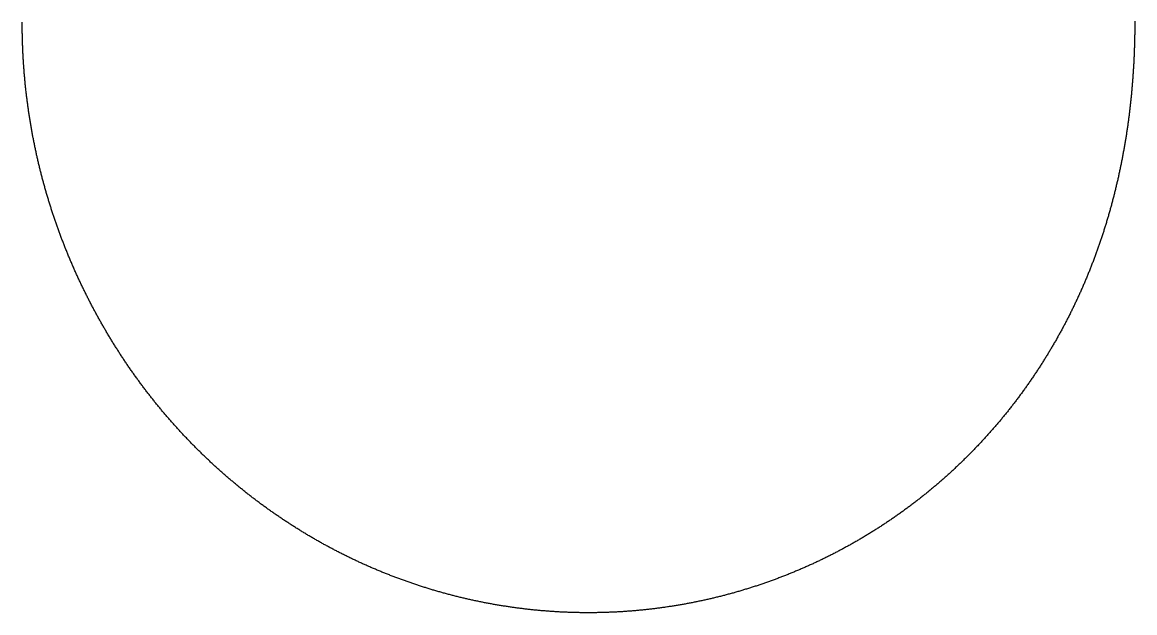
# Model space of a CAD drawing. Header units: metres. Extents: x -296 to 247, y -287 to 288.
# Drawn here: x -296 to 247, y -287 to 0 of the extents above; entities that cross this region are included whole.
import ezdxf

# ---------------------------------------------------------------- set-up
doc = ezdxf.new("R2010")
doc.units = ezdxf.units.M

msp = doc.modelspace()

# ---------------------------------------------------------------- linework, layer by layer
msp.add_lwpolyline([(246.76, 0.93), (246.76, 0.44), (246.76, 0), (246.76, 0), (246.76, -0.05), (246.76, -0.54), (246.76, -1.03), (246.76, -1.52), (246.76, -1.52), (246.76, -2.01), (246.76, -2.5), (246.75, -2.99), (246.75, -3.48), (246.74, -3.97), (246.74, -4.45), (246.73, -4.94), (246.73, -5.43), (246.72, -5.92), (246.71, -6.41), (246.7, -6.9), (246.69, -7.39), (246.68, -7.88), (246.67, -8.37), (246.66, -8.86), (246.65, -9.35), (246.64, -9.84), (246.62, -10.33), (246.61, -10.82), (246.59, -11.31), (246.58, -11.8), (246.56, -12.29), (246.54, -12.77), (246.53, -13.26), (246.51, -13.75), (246.49, -14.24), (246.47, -14.73), (246.45, -15.22), (246.43, -15.71), (246.41, -16.2), (246.39, -16.69), (246.37, -17.18), (246.34, -17.67), (246.32, -18.15), (246.29, -18.64), (246.27, -19.13), (246.24, -19.62), (246.22, -20.11), (246.19, -20.6), (246.16, -21.09), (246.13, -21.58), (246.1, -22.07), (246.07, -22.55), (246.04, -23.04), (246.01, -23.53), (245.98, -24.02), (245.95, -24.51), (245.91, -25), (245.88, -25.48), (245.84, -25.97), (245.81, -26.46), (245.77, -26.95), (245.74, -27.44), (245.7, -27.93), (245.66, -28.41), (245.62, -28.9), (245.58, -29.39), (245.54, -29.88), (245.5, -30.37), (245.46, -30.85), (245.42, -31.34), (245.38, -31.83), (245.33, -32.32), (245.29, -32.8), (245.24, -33.29), (245.2, -33.78), (245.15, -34.27), (245.11, -34.75), (245.06, -35.24), (245.01, -35.73), (244.96, -36.22), (244.91, -36.7), (244.86, -37.19), (244.81, -37.68), (244.76, -38.16), (244.71, -38.65), (244.65, -39.14), (244.6, -39.62), (244.54, -40.11), (244.49, -40.6), (244.43, -41.08), (244.38, -41.57), (244.32, -42.05), (244.26, -42.54), (244.2, -43.03), (244.14, -43.51), (244.08, -44), (244.02, -44.48), (243.96, -44.97), (243.9, -45.46), (243.84, -45.94), (243.77, -46.43), (243.71, -46.91), (243.64, -47.4), (243.58, -47.88), (243.51, -48.37), (243.44, -48.85), (243.38, -49.34), (243.31, -49.82), (243.24, -50.31), (243.17, -50.79), (243.1, -51.28), (243.03, -51.76), (242.96, -52.24), (242.88, -52.73), (242.81, -53.21), (242.73, -53.7), (242.66, -54.18), (242.58, -54.66), (242.51, -55.15), (242.43, -55.63), (242.35, -56.11), (242.27, -56.6), (242.2, -57.08), (242.12, -57.56), (242.03, -58.05), (241.95, -58.53), (241.87, -59.01), (241.79, -59.49), (241.71, -59.98), (241.62, -60.46), (241.54, -60.94), (241.45, -61.42), (241.36, -61.9), (241.28, -62.39), (241.19, -62.87), (241.1, -63.35), (241.01, -63.83), (240.92, -64.31), (240.83, -64.79), (240.74, -65.27), (240.65, -65.75), (240.55, -66.24), (240.46, -66.72), (240.37, -67.2), (240.27, -67.68), (240.17, -68.16), (240.08, -68.64), (239.98, -69.12), (239.88, -69.6), (239.78, -70.08), (239.68, -70.55), (239.58, -71.03), (239.48, -71.51), (239.38, -71.99), (239.28, -72.47), (239.18, -72.95), (239.07, -73.43), (238.97, -73.91), (238.86, -74.38), (238.76, -74.86), (238.65, -75.34), (238.54, -75.82), (238.43, -76.29), (238.32, -76.77), (238.21, -77.25), (238.1, -77.73), (237.99, -78.2), (237.88, -78.68), (237.77, -79.15), (237.65, -79.63), (237.54, -80.11), (237.42, -80.58), (237.31, -81.06), (237.19, -81.53), (237.07, -82.01), (236.96, -82.48), (236.84, -82.96), (236.72, -83.43), (236.6, -83.91), (236.48, -84.38), (236.35, -84.86), (236.23, -85.33), (236.11, -85.8), (235.98, -86.28), (235.86, -86.75), (235.73, -87.22), (235.61, -87.7), (235.48, -88.17), (235.35, -88.64), (235.22, -89.12), (235.09, -89.59), (234.96, -90.06), (234.83, -90.53), (234.7, -91), (234.57, -91.47), (234.43, -91.94), (234.3, -92.42), (234.16, -92.89), (234.03, -93.36), (233.89, -93.83), (233.75, -94.3), (233.62, -94.77), (233.48, -95.24), (233.34, -95.7), (233.2, -96.17), (233.06, -96.64), (232.91, -97.11), (232.77, -97.58), (232.63, -98.05), (232.48, -98.52), (232.34, -98.98), (232.19, -99.45), (232.05, -99.92), (231.9, -100.38), (231.75, -100.85), (231.6, -101.32), (231.45, -101.78), (231.3, -102.25), (231.15, -102.71), (231, -103.18), (230.85, -103.65), (230.69, -104.11), (230.54, -104.57), (230.38, -105.04), (230.23, -105.5), (230.07, -105.97), (229.91, -106.43), (229.75, -106.89), (229.6, -107.36), (229.44, -107.82), (229.28, -108.28), (229.11, -108.74), (228.95, -109.21), (228.79, -109.67), (228.62, -110.13), (228.46, -110.59), (228.29, -111.05), (228.13, -111.51), (227.96, -111.97), (227.79, -112.43), (227.63, -112.89), (227.46, -113.35), (227.29, -113.81), (227.12, -114.27), (226.94, -114.73), (226.77, -115.18), (226.6, -115.64), (226.42, -116.1), (226.25, -116.56), (226.07, -117.01), (225.9, -117.47), (225.72, -117.93), (225.54, -118.38), (225.36, -118.84), (225.18, -119.29), (225, -119.75), (224.82, -120.2), (224.64, -120.66), (224.46, -121.11), (224.27, -121.57), (224.09, -122.02), (223.9, -122.47), (223.72, -122.93), (223.53, -123.38), (223.34, -123.83), (223.15, -124.28), (222.97, -124.73), (222.78, -125.19), (222.59, -125.64), (222.39, -126.09), (222.2, -126.54), (222.01, -126.99), (221.81, -127.44), (221.62, -127.89), (221.42, -128.33), (221.23, -128.78), (221.03, -129.23), (220.83, -129.68), (220.63, -130.13), (220.44, -130.57), (220.24, -131.02), (220.03, -131.47), (219.83, -131.91), (219.63, -132.36), (219.43, -132.8), (219.22, -133.25), (219.02, -133.69), (218.81, -134.14), (218.61, -134.58), (218.4, -135.03), (218.19, -135.47), (217.98, -135.91), (217.77, -136.35), (217.56, -136.8), (217.35, -137.24), (217.14, -137.68), (216.93, -138.12), (216.71, -138.56), (216.5, -139), (216.28, -139.44), (216.07, -139.88), (215.85, -140.32), (215.63, -140.76), (215.42, -141.2), (215.2, -141.63), (214.98, -142.07), (214.76, -142.51), (214.53, -142.94), (214.31, -143.38), (214.09, -143.82), (213.87, -144.25), (213.64, -144.69), (213.42, -145.12), (213.19, -145.56), (212.96, -145.99), (212.74, -146.42), (212.51, -146.86), (212.28, -147.29), (212.05, -147.72), (211.82, -148.15), (211.59, -148.58), (211.35, -149.02), (211.12, -149.45), (210.89, -149.88), (210.65, -150.31), (210.42, -150.74), (210.18, -151.16), (209.95, -151.59), (209.71, -152.02), (209.47, -152.45), (209.23, -152.88), (208.99, -153.3), (208.75, -153.73), (208.51, -154.15), (208.27, -154.58), (208.02, -155), (207.78, -155.43), (207.53, -155.85), (207.29, -156.28), (207.04, -156.7), (206.8, -157.12), (206.55, -157.54), (206.3, -157.97), (206.05, -158.39), (205.8, -158.81), (205.55, -159.23), (205.3, -159.65), (205.05, -160.07), (204.79, -160.49), (204.54, -160.91), (204.29, -161.33), (204.03, -161.74), (203.77, -162.16), (203.52, -162.58), (203.26, -162.99), (203, -163.41), (202.74, -163.83), (202.48, -164.24), (202.22, -164.65), (201.96, -165.07), (201.7, -165.48), (201.44, -165.9), (201.17, -166.31), (200.91, -166.72), (200.64, -167.13), (200.38, -167.54), (200.11, -167.95), (199.84, -168.36), (199.58, -168.77), (199.31, -169.18), (199.04, -169.59), (198.77, -170), (198.5, -170.41), (198.23, -170.81), (197.95, -171.22), (197.68, -171.63), (197.41, -172.03), (197.13, -172.44), (196.86, -172.84), (196.58, -173.25), (196.3, -173.65), (196.02, -174.05), (195.75, -174.46), (195.47, -174.86), (195.19, -175.26), (194.91, -175.66), (194.63, -176.06), (194.34, -176.46), (194.06, -176.86), (193.78, -177.26), (193.49, -177.66), (193.21, -178.06), (192.92, -178.45), (192.64, -178.85), (192.35, -179.25), (192.06, -179.64), (191.77, -180.04), (191.48, -180.43), (191.19, -180.83), (190.9, -181.22), (190.61, -181.62), (190.32, -182.01), (190.02, -182.4), (189.73, -182.79), (189.44, -183.18), (189.14, -183.57), (188.84, -183.96), (188.55, -184.35), (188.25, -184.74), (187.95, -185.13), (187.65, -185.52), (187.35, -185.91), (187.05, -186.29), (186.75, -186.68), (186.45, -187.06), (186.15, -187.45), (185.85, -187.83), (185.54, -188.22), (185.24, -188.6), (184.93, -188.98), (184.63, -189.37), (184.32, -189.75), (184.01, -190.13), (183.7, -190.51), (183.4, -190.89), (183.09, -191.27), (182.78, -191.65), (182.46, -192.02), (182.15, -192.4), (181.84, -192.78), (181.53, -193.16), (181.21, -193.53), (180.9, -193.91), (180.58, -194.28), (180.27, -194.66), (179.95, -195.03), (179.64, -195.4), (179.32, -195.77), (179, -196.15), (178.68, -196.52), (178.36, -196.89), (178.04, -197.26), (177.72, -197.63), (177.4, -198), (177.07, -198.36), (176.75, -198.73), (176.43, -199.1), (176.1, -199.46), (175.78, -199.83), (175.45, -200.2), (175.12, -200.56), (174.8, -200.92), (174.47, -201.29), (174.14, -201.65), (173.81, -202.01), (173.48, -202.37), (173.15, -202.73), (172.82, -203.09), (172.48, -203.45), (172.15, -203.81), (171.82, -204.17), (171.48, -204.53), (171.15, -204.89), (170.81, -205.24), (170.48, -205.6), (170.14, -205.95), (169.8, -206.31), (169.47, -206.66), (169.13, -207.02), (168.79, -207.37), (168.45, -207.72), (168.11, -208.07), (167.76, -208.42), (167.42, -208.77), (167.08, -209.12), (166.74, -209.47), (166.39, -209.82), (166.05, -210.17), (165.7, -210.52), (165.36, -210.86), (165.01, -211.21), (164.66, -211.55), (164.31, -211.9), (163.97, -212.24), (163.62, -212.58), (163.27, -212.93), (162.92, -213.27), (162.57, -213.61), (162.21, -213.95), (161.86, -214.29), (161.51, -214.63), (161.15, -214.97), (160.8, -215.3), (160.45, -215.64), (160.09, -215.98), (159.73, -216.31), (159.38, -216.65), (159.02, -216.98), (158.66, -217.32), (158.3, -217.65), (157.94, -217.98), (157.58, -218.32), (157.22, -218.65), (156.86, -218.98), (156.5, -219.31), (156.14, -219.64), (155.77, -219.96), (155.41, -220.29), (155.05, -220.62), (154.68, -220.95), (154.32, -221.27), (153.95, -221.6), (153.58, -221.92), (153.22, -222.24), (152.85, -222.57), (152.48, -222.89), (152.11, -223.21), (151.74, -223.53), (151.37, -223.85), (151, -224.17), (150.63, -224.49), (150.26, -224.81), (149.88, -225.13), (149.51, -225.44), (149.14, -225.76), (148.76, -226.07), (148.39, -226.39), (148.01, -226.7), (147.64, -227.02), (147.26, -227.33), (146.88, -227.64), (146.5, -227.95), (146.12, -228.26), (145.75, -228.57), (145.37, -228.88), (144.99, -229.19), (144.6, -229.5), (144.22, -229.8), (143.84, -230.11), (143.46, -230.42), (143.07, -230.72), (142.69, -231.02), (142.31, -231.33), (141.92, -231.63), (141.54, -231.93), (141.15, -232.23), (140.76, -232.53), (140.38, -232.83), (139.99, -233.13), (139.6, -233.43), (139.21, -233.73), (138.82, -234.02), (138.43, -234.32), (138.04, -234.62), (137.65, -234.91), (137.26, -235.2), (136.87, -235.5), (136.48, -235.79), (136.08, -236.08), (135.69, -236.37), (135.29, -236.66), (134.9, -236.95), (134.5, -237.24), (134.11, -237.53), (133.71, -237.81), (133.31, -238.1), (132.92, -238.39), (132.52, -238.67), (132.12, -238.96), (131.72, -239.24), (131.32, -239.52), (130.92, -239.8), (130.52, -240.09), (130.12, -240.37), (129.72, -240.65), (129.31, -240.92), (128.91, -241.2), (128.51, -241.48), (128.1, -241.76), (127.7, -242.03), (127.3, -242.31), (126.89, -242.58), (126.48, -242.86), (126.08, -243.13), (125.67, -243.4), (125.26, -243.67), (124.85, -243.94), (124.45, -244.21), (124.04, -244.48), (123.63, -244.75), (123.22, -245.02), (122.81, -245.28), (122.4, -245.55), (121.99, -245.81), (121.57, -246.08), (121.16, -246.34), (120.75, -246.61), (120.33, -246.87), (119.92, -247.13), (119.51, -247.39), (119.09, -247.65), (118.68, -247.91), (118.26, -248.17), (117.84, -248.42), (117.43, -248.68), (117.01, -248.94), (116.59, -249.19), (116.17, -249.45), (115.75, -249.7), (115.33, -249.95), (114.91, -250.2), (114.49, -250.46), (114.07, -250.71), (113.65, -250.96), (113.23, -251.2), (112.81, -251.45), (112.39, -251.7), (111.96, -251.95), (111.54, -252.19), (111.12, -252.44), (110.69, -252.68), (110.27, -252.92), (109.84, -253.17), (109.42, -253.41), (108.99, -253.65), (108.56, -253.89), (108.14, -254.13), (107.71, -254.37), (107.28, -254.6), (106.85, -254.84), (106.42, -255.08), (105.99, -255.31), (105.56, -255.55), (105.13, -255.78), (104.7, -256.01), (104.27, -256.25), (103.84, -256.48), (103.41, -256.71), (102.98, -256.94), (102.54, -257.17), (102.11, -257.39), (101.68, -257.62), (101.24, -257.85), (100.81, -258.07), (100.37, -258.3), (99.94, -258.52), (99.5, -258.75), (99.07, -258.97), (98.63, -259.19), (98.19, -259.41), (97.76, -259.63), (97.32, -259.85), (96.88, -260.07), (96.44, -260.28), (96, -260.5), (95.56, -260.72), (95.12, -260.93), (94.68, -261.15), (94.24, -261.36), (93.8, -261.57), (93.36, -261.78), (92.92, -261.99), (92.47, -262.2), (92.03, -262.41), (91.59, -262.62), (91.15, -262.83), (90.7, -263.03), (90.26, -263.24), (89.81, -263.45), (89.37, -263.65), (88.92, -263.85), (88.48, -264.06), (88.03, -264.26), (87.58, -264.46), (87.14, -264.66), (86.69, -264.86), (86.24, -265.05), (85.79, -265.25), (85.35, -265.45), (84.9, -265.64), (84.45, -265.84), (84, -266.03), (83.55, -266.23), (83.1, -266.42), (82.65, -266.61), (82.2, -266.8), (81.75, -266.99), (81.29, -267.18), (80.84, -267.37), (80.39, -267.55), (79.94, -267.74), (79.48, -267.93), (79.03, -268.11), (78.58, -268.29), (78.12, -268.48), (77.67, -268.66), (77.21, -268.84), (76.76, -269.02), (76.3, -269.2), (75.85, -269.38), (75.39, -269.56), (74.93, -269.73), (74.48, -269.91), (74.02, -270.09), (73.56, -270.26), (73.11, -270.43), (72.65, -270.61), (72.19, -270.78), (71.73, -270.95), (71.27, -271.12), (70.81, -271.29), (70.35, -271.46), (69.89, -271.62), (69.43, -271.79), (68.97, -271.96), (68.51, -272.12), (68.05, -272.29), (67.59, -272.45), (67.13, -272.61), (66.66, -272.77), (66.2, -272.93), (65.74, -273.09), (65.28, -273.25), (64.81, -273.41), (64.35, -273.57), (63.89, -273.72), (63.42, -273.88), (62.96, -274.03), (62.49, -274.19), (62.03, -274.34), (61.56, -274.49), (61.1, -274.64), (60.63, -274.79), (60.16, -274.94), (59.7, -275.09), (59.23, -275.24), (58.76, -275.39), (58.3, -275.53), (57.83, -275.68), (57.36, -275.82), (56.89, -275.96), (56.42, -276.11), (55.96, -276.25), (55.49, -276.39), (55.02, -276.53), (54.55, -276.67), (54.08, -276.81), (53.61, -276.94), (53.14, -277.08), (52.67, -277.21), (52.2, -277.35), (51.73, -277.48), (51.25, -277.62), (50.78, -277.75), (50.31, -277.88), (49.84, -278.01), (49.37, -278.14), (48.89, -278.26), (48.42, -278.39), (47.95, -278.52), (47.48, -278.64), (47, -278.77), (46.53, -278.89), (46.05, -279.02), (45.58, -279.14), (45.11, -279.26), (44.63, -279.38), (44.16, -279.5), (43.68, -279.62), (43.21, -279.73), (42.73, -279.85), (42.26, -279.97), (41.78, -280.08), (41.3, -280.2), (40.83, -280.31), (40.35, -280.42), (39.87, -280.53), (39.4, -280.64), (38.92, -280.75), (38.44, -280.86), (37.97, -280.97), (37.49, -281.08), (37.01, -281.18), (36.53, -281.29), (36.05, -281.39), (35.57, -281.5), (35.1, -281.6), (34.62, -281.7), (34.14, -281.8), (33.66, -281.9), (33.18, -282), (32.7, -282.1), (32.22, -282.19), (31.74, -282.29), (31.26, -282.39), (30.78, -282.48), (30.3, -282.57), (29.82, -282.67), (29.34, -282.76), (28.86, -282.85), (28.37, -282.94), (27.89, -283.03), (27.41, -283.12), (26.93, -283.2), (26.45, -283.29), (25.97, -283.37), (25.48, -283.46), (25, -283.54), (24.52, -283.63), (24.04, -283.71), (23.55, -283.79), (23.07, -283.87), (22.59, -283.95), (22.1, -284.03), (21.62, -284.1), (21.14, -284.18), (20.65, -284.26), (20.17, -284.33), (19.69, -284.4), (19.2, -284.48), (18.72, -284.55), (18.23, -284.62), (17.75, -284.69), (17.26, -284.76), (16.78, -284.83), (16.29, -284.89), (15.81, -284.96), (15.32, -285.03), (14.84, -285.09), (14.35, -285.15), (13.87, -285.22), (13.38, -285.28), (12.9, -285.34), (12.41, -285.4), (11.92, -285.46), (11.44, -285.52), (10.95, -285.58), (10.47, -285.63), (9.98, -285.69), (9.49, -285.74), (9.01, -285.8), (8.52, -285.85), (8.03, -285.9), (7.55, -285.95), (7.06, -286), (6.57, -286.05), (6.09, -286.1), (5.6, -286.15), (5.11, -286.19), (4.62, -286.24), (4.14, -286.29), (3.65, -286.33), (3.16, -286.37), (2.67, -286.41), (2.19, -286.46), (1.7, -286.5), (1.21, -286.53), (0.72, -286.57), (0.23, -286.61), (-0.26, -286.65), (-0.74, -286.68), (-1.23, -286.72), (-1.72, -286.75), (-2.21, -286.78), (-2.7, -286.82), (-3.19, -286.85), (-3.67, -286.88), (-4.16, -286.91), (-4.65, -286.94), (-5.14, -286.96), (-5.63, -286.99), (-6.12, -287.02), (-6.61, -287.04), (-7.1, -287.06), (-7.58, -287.09), (-8.07, -287.11), (-8.56, -287.13), (-9.05, -287.15), (-9.54, -287.17), (-10.03, -287.19), (-10.52, -287.21), (-11.01, -287.22), (-11.5, -287.24), (-11.99, -287.25), (-12.48, -287.27), (-12.97, -287.28), (-13.46, -287.29), (-13.95, -287.3), (-14.43, -287.31), (-14.92, -287.32), (-15.41, -287.33), (-15.9, -287.34), (-16.39, -287.34), (-16.88, -287.35), (-17.37, -287.36), (-17.86, -287.36), (-18.35, -287.36), (-18.84, -287.36), (-19.33, -287.37), (-19.82, -287.37), (-20.31, -287.37), (-20.8, -287.36), (-21.29, -287.36), (-21.78, -287.36), (-22.27, -287.35), (-22.76, -287.35), (-23.25, -287.34), (-23.74, -287.34), (-24.23, -287.33), (-24.71, -287.32), (-25.2, -287.31), (-25.69, -287.3), (-26.18, -287.29), (-26.67, -287.27), (-27.16, -287.26), (-27.65, -287.25), (-28.14, -287.23), (-28.63, -287.22), (-29.12, -287.2), (-29.61, -287.18), (-30.1, -287.16), (-30.59, -287.14), (-31.08, -287.12), (-31.56, -287.1), (-32.05, -287.08), (-32.54, -287.06), (-33.03, -287.03), (-33.52, -287.01), (-34.01, -286.98), (-34.5, -286.95), (-34.99, -286.92), (-35.48, -286.9), (-35.96, -286.87), (-36.45, -286.84), (-36.94, -286.8), (-37.43, -286.77), (-37.92, -286.74), (-38.41, -286.7), (-38.9, -286.67), (-39.38, -286.63), (-39.87, -286.6), (-40.36, -286.56), (-40.85, -286.52), (-41.34, -286.48), (-41.82, -286.44), (-42.31, -286.4), (-42.8, -286.36), (-43.29, -286.31), (-43.77, -286.27), (-44.26, -286.23), (-44.75, -286.18), (-45.24, -286.13), (-45.72, -286.09), (-46.21, -286.04), (-46.7, -285.99), (-47.18, -285.94), (-47.67, -285.89), (-48.16, -285.83), (-48.65, -285.78), (-49.13, -285.73), (-49.62, -285.67), (-50.1, -285.62), (-50.59, -285.56), (-51.08, -285.5), (-51.56, -285.44), (-52.05, -285.38), (-52.53, -285.32), (-53.02, -285.26), (-53.51, -285.2), (-53.99, -285.14), (-54.48, -285.07), (-54.96, -285.01), (-55.45, -284.94), (-55.93, -284.88), (-56.42, -284.81), (-56.9, -284.74), (-57.39, -284.67), (-57.87, -284.6), (-58.36, -284.53), (-58.84, -284.46), (-59.32, -284.39), (-59.81, -284.31), (-60.29, -284.24), (-60.78, -284.16), (-61.26, -284.09), (-61.74, -284.01), (-62.23, -283.93), (-62.71, -283.85), (-63.19, -283.77), (-63.67, -283.69), (-64.16, -283.61), (-64.64, -283.53), (-65.12, -283.45), (-65.6, -283.36), (-66.09, -283.28), (-66.57, -283.19), (-67.05, -283.1), (-67.53, -283.02), (-68.01, -282.93), (-68.49, -282.84), (-68.98, -282.75), (-69.46, -282.66), (-69.94, -282.56), (-70.42, -282.47), (-70.9, -282.38), (-71.38, -282.28), (-71.86, -282.19), (-72.34, -282.09), (-72.82, -281.99), (-73.3, -281.89), (-73.78, -281.79), (-74.26, -281.69), (-74.74, -281.59), (-75.21, -281.49), (-75.69, -281.39), (-76.17, -281.28), (-76.65, -281.18), (-77.13, -281.07), (-77.61, -280.97), (-78.08, -280.86), (-78.56, -280.75), (-79.04, -280.64), (-79.52, -280.53), (-79.99, -280.42), (-80.47, -280.31), (-80.95, -280.2), (-81.42, -280.09), (-81.9, -279.97), (-82.37, -279.86), (-82.85, -279.74), (-83.32, -279.62), (-83.8, -279.51), (-84.28, -279.39), (-84.75, -279.27), (-85.22, -279.15), (-85.7, -279.03), (-86.17, -278.91), (-86.65, -278.78), (-87.12, -278.66), (-87.59, -278.54), (-88.07, -278.41), (-88.54, -278.28), (-89.01, -278.16), (-89.49, -278.03), (-89.96, -277.9), (-90.43, -277.77), (-90.9, -277.64), (-91.37, -277.51), (-91.84, -277.38), (-92.32, -277.24), (-92.79, -277.11), (-93.26, -276.97), (-93.73, -276.84), (-94.2, -276.7), (-94.67, -276.56), (-95.14, -276.43), (-95.61, -276.29), (-96.08, -276.15), (-96.54, -276.01), (-97.01, -275.86), (-97.48, -275.72), (-97.95, -275.58), (-98.42, -275.43), (-98.88, -275.29), (-99.35, -275.14), (-99.82, -274.99), (-100.29, -274.85), (-100.75, -274.7), (-101.22, -274.55), (-101.68, -274.4), (-102.15, -274.25), (-102.62, -274.1), (-103.08, -273.94), (-103.55, -273.79), (-104.01, -273.64), (-104.47, -273.48), (-104.94, -273.32), (-105.4, -273.17), (-105.87, -273.01), (-106.33, -272.85), (-106.79, -272.69), (-107.25, -272.53), (-107.72, -272.37), (-108.18, -272.21), (-108.64, -272.04), (-109.1, -271.88), (-109.56, -271.72), (-110.02, -271.55), (-110.48, -271.38), (-110.94, -271.22), (-111.4, -271.05), (-111.86, -270.88), (-112.32, -270.71), (-112.78, -270.54), (-113.24, -270.37), (-113.7, -270.2), (-114.16, -270.02), (-114.61, -269.85), (-115.07, -269.68), (-115.53, -269.5), (-115.98, -269.32), (-116.44, -269.15), (-116.9, -268.97), (-117.35, -268.79), (-117.81, -268.61), (-118.26, -268.43), (-118.72, -268.25), (-119.17, -268.07), (-119.63, -267.88), (-120.08, -267.7), (-120.53, -267.52), (-120.99, -267.33), (-121.44, -267.14), (-121.89, -266.96), (-122.34, -266.77), (-122.8, -266.58), (-123.25, -266.39), (-123.7, -266.2), (-124.15, -266.01), (-124.6, -265.82), (-125.05, -265.63), (-125.5, -265.43), (-125.95, -265.24), (-126.4, -265.04), (-126.85, -264.85), (-127.29, -264.65), (-127.74, -264.45), (-128.19, -264.25), (-128.64, -264.06), (-129.08, -263.86), (-129.53, -263.65), (-129.98, -263.45), (-130.42, -263.25), (-130.87, -263.05), (-131.31, -262.84), (-131.76, -262.64), (-132.2, -262.43), (-132.65, -262.23), (-133.09, -262.02), (-133.53, -261.81), (-133.97, -261.6), (-134.42, -261.39), (-134.86, -261.18), (-135.3, -260.97), (-135.74, -260.76), (-136.18, -260.55), (-136.62, -260.33), (-137.06, -260.12), (-137.5, -259.9), (-137.94, -259.69), (-138.38, -259.47), (-138.82, -259.25), (-139.26, -259.03), (-139.7, -258.81), (-140.13, -258.59), (-140.57, -258.37), (-141.01, -258.15), (-141.44, -257.93), (-141.88, -257.71), (-142.31, -257.48), (-142.75, -257.26), (-143.18, -257.03), (-143.62, -256.81), (-144.05, -256.58), (-144.49, -256.35), (-144.92, -256.12), (-145.35, -255.89), (-145.78, -255.66), (-146.21, -255.43), (-146.65, -255.2), (-147.08, -254.97), (-147.51, -254.74), (-147.94, -254.5), (-148.37, -254.27), (-148.8, -254.03), (-149.22, -253.79), (-149.65, -253.56), (-150.08, -253.32), (-150.51, -253.08), (-150.93, -252.84), (-151.36, -252.6), (-151.79, -252.36), (-152.21, -252.12), (-152.64, -251.88), (-153.06, -251.63), (-153.49, -251.39), (-153.91, -251.14), (-154.34, -250.9), (-154.76, -250.65), (-155.18, -250.41), (-155.6, -250.16), (-156.03, -249.91), (-156.45, -249.66), (-156.87, -249.41), (-157.29, -249.16), (-157.71, -248.91), (-158.13, -248.66), (-158.55, -248.4), (-158.97, -248.15), (-159.38, -247.89), (-159.8, -247.64), (-160.22, -247.38), (-160.64, -247.13), (-161.05, -246.87), (-161.47, -246.61), (-161.88, -246.35), (-162.3, -246.09), (-162.71, -245.83), (-163.13, -245.57), (-163.54, -245.31), (-163.95, -245.05), (-164.37, -244.78), (-164.78, -244.52), (-165.19, -244.25), (-165.6, -243.99), (-166.01, -243.72), (-166.42, -243.45), (-166.83, -243.19), (-167.24, -242.92), (-167.65, -242.65), (-168.06, -242.38), (-168.47, -242.11), (-168.87, -241.84), (-169.28, -241.56), (-169.69, -241.29), (-170.09, -241.02), (-170.5, -240.74), (-170.9, -240.47), (-171.31, -240.19), (-171.71, -239.91), (-172.11, -239.64), (-172.52, -239.36), (-172.92, -239.08), (-173.32, -238.8), (-173.72, -238.52), (-174.12, -238.24), (-174.52, -237.96), (-174.92, -237.68), (-175.32, -237.39), (-175.72, -237.11), (-176.12, -236.83), (-176.52, -236.54), (-176.92, -236.26), (-177.31, -235.97), (-177.71, -235.68), (-178.11, -235.39), (-178.5, -235.1), (-178.9, -234.82), (-179.29, -234.53), (-179.69, -234.23), (-180.08, -233.94), (-180.47, -233.65), (-180.86, -233.36), (-181.26, -233.06), (-181.65, -232.77), (-182.04, -232.48), (-182.43, -232.18), (-182.82, -231.88), (-183.21, -231.59), (-183.6, -231.29), (-183.98, -230.99), (-184.37, -230.69), (-184.76, -230.39), (-185.14, -230.09), (-185.53, -229.79), (-185.92, -229.49), (-186.3, -229.19), (-186.69, -228.88), (-187.07, -228.58), (-187.45, -228.27), (-187.84, -227.97), (-188.22, -227.66), (-188.6, -227.36), (-188.98, -227.05), (-189.36, -226.74), (-189.74, -226.43), (-190.12, -226.12), (-190.5, -225.81), (-190.88, -225.5), (-191.26, -225.19), (-191.63, -224.88), (-192.01, -224.57), (-192.39, -224.26), (-192.76, -223.94), (-193.14, -223.63), (-193.51, -223.31), (-193.89, -223), (-194.26, -222.68), (-194.63, -222.36), (-195.01, -222.04), (-195.38, -221.73), (-195.75, -221.41), (-196.12, -221.09), (-196.49, -220.77), (-196.86, -220.45), (-197.23, -220.12), (-197.6, -219.8), (-197.96, -219.48), (-198.33, -219.16), (-198.7, -218.83), (-199.06, -218.51), (-199.43, -218.18), (-199.79, -217.85), (-200.16, -217.53), (-200.52, -217.2), (-200.89, -216.87), (-201.25, -216.54), (-201.61, -216.21), (-201.97, -215.88), (-202.33, -215.55), (-202.69, -215.22), (-203.05, -214.89), (-203.41, -214.56), (-203.77, -214.22), (-204.13, -213.89), (-204.49, -213.56), (-204.84, -213.22), (-205.2, -212.88), (-205.56, -212.55), (-205.91, -212.21), (-206.27, -211.87), (-206.62, -211.54), (-206.97, -211.2), (-207.33, -210.86), (-207.68, -210.52), (-208.03, -210.18), (-208.38, -209.84), (-208.73, -209.49), (-209.08, -209.15), (-209.43, -208.81), (-209.78, -208.46), (-210.13, -208.12), (-210.47, -207.77), (-210.82, -207.43), (-211.17, -207.08), (-211.51, -206.74), (-211.86, -206.39), (-212.2, -206.04), (-212.55, -205.69), (-212.89, -205.34), (-213.23, -204.99), (-213.57, -204.64), (-213.91, -204.29), (-214.26, -203.94), (-214.6, -203.59), (-214.93, -203.24), (-215.27, -202.88), (-215.61, -202.53), (-215.95, -202.17), (-216.29, -201.82), (-216.62, -201.46), (-216.96, -201.11), (-217.29, -200.75), (-217.63, -200.39), (-217.96, -200.03), (-218.3, -199.68), (-218.63, -199.32), (-218.96, -198.96), (-219.29, -198.6), (-219.62, -198.24), (-219.95, -197.87), (-220.28, -197.51), (-220.61, -197.15), (-220.94, -196.79), (-221.27, -196.42), (-221.59, -196.06), (-221.92, -195.69), (-222.25, -195.33), (-222.57, -194.96), (-222.9, -194.6), (-223.22, -194.23), (-223.54, -193.86), (-223.87, -193.49), (-224.19, -193.12), (-224.51, -192.75), (-224.83, -192.38), (-225.15, -192.01), (-225.47, -191.64), (-225.79, -191.27), (-226.1, -190.9), (-226.42, -190.53), (-226.74, -190.15), (-227.06, -189.78), (-227.37, -189.4), (-227.69, -189.03), (-228, -188.65), (-228.31, -188.28), (-228.63, -187.9), (-228.94, -187.52), (-229.25, -187.15), (-229.56, -186.77), (-229.87, -186.39), (-230.18, -186.01), (-230.49, -185.63), (-230.8, -185.25), (-231.11, -184.87), (-231.41, -184.49), (-231.72, -184.11), (-232.02, -183.72), (-232.33, -183.34), (-232.63, -182.96), (-232.94, -182.57), (-233.24, -182.19), (-233.54, -181.81), (-233.84, -181.42), (-234.15, -181.03), (-234.45, -180.65), (-234.75, -180.26), (-235.04, -179.87), (-235.34, -179.48), (-235.64, -179.1), (-235.94, -178.71), (-236.23, -178.32), (-236.53, -177.93), (-236.82, -177.54), (-237.12, -177.14), (-237.41, -176.75), (-237.71, -176.36), (-238, -175.97), (-238.29, -175.57), (-238.58, -175.18), (-238.87, -174.79), (-239.16, -174.39), (-239.45, -174), (-239.74, -173.6), (-240.02, -173.2), (-240.31, -172.81), (-240.6, -172.41), (-240.88, -172.01), (-241.17, -171.62), (-241.45, -171.22), (-241.74, -170.82), (-242.02, -170.42), (-242.3, -170.02), (-242.58, -169.62), (-242.86, -169.22), (-243.14, -168.81), (-243.42, -168.41), (-243.7, -168.01), (-243.98, -167.61), (-244.26, -167.2), (-244.53, -166.8), (-244.81, -166.4), (-245.08, -165.99), (-245.36, -165.59), (-245.63, -165.18), (-245.91, -164.77), (-246.18, -164.37), (-246.45, -163.96), (-246.72, -163.55), (-246.99, -163.14), (-247.26, -162.73), (-247.53, -162.33), (-247.8, -161.92), (-248.07, -161.51), (-248.33, -161.1), (-248.6, -160.68), (-248.86, -160.27), (-249.13, -159.86), (-249.39, -159.45), (-249.66, -159.04), (-249.92, -158.62), (-250.18, -158.21), (-250.44, -157.8), (-250.7, -157.38), (-250.96, -156.97), (-251.22, -156.55), (-251.48, -156.14), (-251.74, -155.72), (-252, -155.3), (-252.25, -154.89), (-252.51, -154.47), (-252.76, -154.05), (-253.02, -153.63), (-253.27, -153.21), (-253.52, -152.8), (-253.78, -152.38), (-254.03, -151.96), (-254.28, -151.54), (-254.53, -151.11), (-254.78, -150.69), (-255.03, -150.27), (-255.28, -149.85), (-255.52, -149.43), (-255.77, -149), (-256.02, -148.58), (-256.26, -148.16), (-256.51, -147.73), (-256.75, -147.31), (-256.99, -146.88), (-257.24, -146.46), (-257.48, -146.03), (-257.72, -145.61), (-257.96, -145.18), (-258.2, -144.75), (-258.44, -144.33), (-258.68, -143.9), (-258.92, -143.47), (-259.15, -143.04), (-259.39, -142.61), (-259.62, -142.19), (-259.86, -141.76), (-260.09, -141.33), (-260.33, -140.9), (-260.56, -140.46), (-260.79, -140.03), (-261.02, -139.6), (-261.25, -139.17), (-261.48, -138.74), (-261.71, -138.31), (-261.94, -137.87), (-262.17, -137.44), (-262.39, -137.01), (-262.62, -136.57), (-262.85, -136.14), (-263.07, -135.7), (-263.3, -135.27), (-263.52, -134.83), (-263.74, -134.39), (-263.96, -133.96), (-264.18, -133.52), (-264.4, -133.08), (-264.62, -132.65), (-264.84, -132.21), (-265.06, -131.77), (-265.28, -131.33), (-265.5, -130.89), (-265.71, -130.45), (-265.93, -130.01), (-266.14, -129.57), (-266.36, -129.13), (-266.57, -128.69), (-266.78, -128.25), (-266.99, -127.81), (-267.2, -127.37), (-267.41, -126.93), (-267.62, -126.48), (-267.83, -126.04), (-268.04, -125.6), (-268.25, -125.16), (-268.45, -124.71), (-268.66, -124.27), (-268.87, -123.82), (-269.07, -123.38), (-269.27, -122.93), (-269.48, -122.49), (-269.68, -122.04), (-269.88, -121.6), (-270.08, -121.15), (-270.28, -120.7), (-270.48, -120.26), (-270.68, -119.81), (-270.88, -119.36), (-271.07, -118.91), (-271.27, -118.46), (-271.47, -118.01), (-271.66, -117.57), (-271.86, -117.12), (-272.05, -116.67), (-272.24, -116.22), (-272.43, -115.77), (-272.62, -115.31), (-272.81, -114.86), (-273, -114.41), (-273.19, -113.96), (-273.38, -113.51), (-273.57, -113.06), (-273.75, -112.6), (-273.94, -112.15), (-274.13, -111.7), (-274.31, -111.24), (-274.49, -110.79), (-274.68, -110.34), (-274.86, -109.88), (-275.04, -109.43), (-275.22, -108.97), (-275.4, -108.52), (-275.58, -108.06), (-275.76, -107.61), (-275.94, -107.15), (-276.11, -106.69), (-276.29, -106.24), (-276.46, -105.78), (-276.64, -105.32), (-276.81, -104.86), (-276.98, -104.41), (-277.16, -103.95), (-277.33, -103.49), (-277.5, -103.03), (-277.67, -102.57), (-277.84, -102.11), (-278.01, -101.65), (-278.18, -101.19), (-278.34, -100.73), (-278.51, -100.27), (-278.67, -99.81), (-278.84, -99.35), (-279, -98.89), (-279.17, -98.43), (-279.33, -97.97), (-279.49, -97.5), (-279.65, -97.04), (-279.81, -96.58), (-279.97, -96.12), (-280.13, -95.65), (-280.29, -95.19), (-280.44, -94.72), (-280.6, -94.26), (-280.75, -93.8), (-280.91, -93.33), (-281.06, -92.87), (-281.22, -92.4), (-281.37, -91.94), (-281.52, -91.47), (-281.67, -91.01), (-281.82, -90.54), (-281.97, -90.07), (-282.12, -89.61), (-282.27, -89.14), (-282.41, -88.67), (-282.56, -88.21), (-282.71, -87.74), (-282.85, -87.27), (-283, -86.8), (-283.14, -86.34), (-283.28, -85.87), (-283.42, -85.4), (-283.56, -84.93), (-283.7, -84.46), (-283.84, -83.99), (-283.98, -83.52), (-284.12, -83.05), (-284.26, -82.58), (-284.39, -82.11), (-284.53, -81.64), (-284.66, -81.17), (-284.8, -80.7), (-284.93, -80.23), (-285.06, -79.76), (-285.19, -79.29), (-285.32, -78.81), (-285.45, -78.34), (-285.58, -77.87), (-285.71, -77.4), (-285.84, -76.92), (-285.97, -76.45), (-286.09, -75.98), (-286.22, -75.51), (-286.34, -75.03), (-286.46, -74.56), (-286.59, -74.08), (-286.71, -73.61), (-286.83, -73.14), (-286.95, -72.66), (-287.07, -72.19), (-287.19, -71.71), (-287.31, -71.24), (-287.43, -70.76), (-287.54, -70.29), (-287.66, -69.81), (-287.77, -69.34), (-287.89, -68.86), (-288, -68.38), (-288.11, -67.91), (-288.23, -67.43), (-288.34, -66.95), (-288.45, -66.48), (-288.56, -66), (-288.67, -65.52), (-288.77, -65.04), (-288.88, -64.57), (-288.99, -64.09), (-289.09, -63.61), (-289.2, -63.13), (-289.3, -62.65), (-289.41, -62.18), (-289.51, -61.7), (-289.61, -61.22), (-289.71, -60.74), (-289.81, -60.26), (-289.91, -59.78), (-290.01, -59.3), (-290.11, -58.82), (-290.2, -58.34), (-290.3, -57.86), (-290.39, -57.38), (-290.49, -56.9), (-290.58, -56.42), (-290.67, -55.94), (-290.77, -55.46), (-290.86, -54.98), (-290.95, -54.5), (-291.04, -54.02), (-291.13, -53.53), (-291.22, -53.05), (-291.3, -52.57), (-291.39, -52.09), (-291.48, -51.61), (-291.56, -51.12), (-291.64, -50.64), (-291.73, -50.16), (-291.81, -49.68), (-291.89, -49.19), (-291.97, -48.71), (-292.05, -48.23), (-292.13, -47.75), (-292.21, -47.26), (-292.29, -46.78), (-292.37, -46.3), (-292.44, -45.81), (-292.52, -45.33), (-292.59, -44.84), (-292.67, -44.36), (-292.74, -43.88), (-292.81, -43.39), (-292.88, -42.91), (-292.95, -42.42), (-293.02, -41.94), (-293.09, -41.45), (-293.16, -40.97), (-293.23, -40.48), (-293.29, -40), (-293.36, -39.51), (-293.42, -39.03), (-293.49, -38.54), (-293.55, -38.06), (-293.61, -37.57), (-293.68, -37.09), (-293.74, -36.6), (-293.8, -36.12), (-293.86, -35.63), (-293.92, -35.14), (-293.97, -34.66), (-294.03, -34.17), (-294.09, -33.69), (-294.14, -33.2), (-294.2, -32.71), (-294.25, -32.23), (-294.3, -31.74), (-294.35, -31.25), (-294.41, -30.77), (-294.46, -30.28), (-294.51, -29.79), (-294.55, -29.3), (-294.6, -28.82), (-294.65, -28.33), (-294.7, -27.84), (-294.74, -27.36), (-294.79, -26.87), (-294.83, -26.38), (-294.87, -25.89), (-294.92, -25.4), (-294.96, -24.92), (-295, -24.43), (-295.04, -23.94), (-295.08, -23.45), (-295.12, -22.97), (-295.15, -22.48), (-295.19, -21.99), (-295.23, -21.5), (-295.26, -21.01), (-295.3, -20.52), (-295.33, -20.04), (-295.36, -19.55), (-295.39, -19.06), (-295.43, -18.57), (-295.46, -18.08), (-295.49, -17.59), (-295.51, -17.1), (-295.54, -16.62), (-295.57, -16.13), (-295.6, -15.64), (-295.62, -15.15), (-295.65, -14.66), (-295.67, -14.17), (-295.69, -13.68), (-295.72, -13.19), (-295.74, -12.7), (-295.76, -12.21), (-295.78, -11.73), (-295.8, -11.24), (-295.81, -10.75), (-295.83, -10.26), (-295.85, -9.77), (-295.86, -9.28), (-295.88, -8.79), (-295.89, -8.3), (-295.91, -7.81), (-295.92, -7.32), (-295.93, -6.83), (-295.94, -6.34), (-295.95, -5.85), (-295.96, -5.36), (-295.97, -4.87), (-295.98, -4.39), (-295.98, -3.9), (-295.99, -3.41), (-295.99, -2.92), (-296, -2.43), (-296, -1.94), (-296.01, -1.45), (-296.01, -0.96), (-296.01, -0.47), (-296.01, 0.02), (-296.01, 0.51)])

doc.saveas('drawing.dxf')
